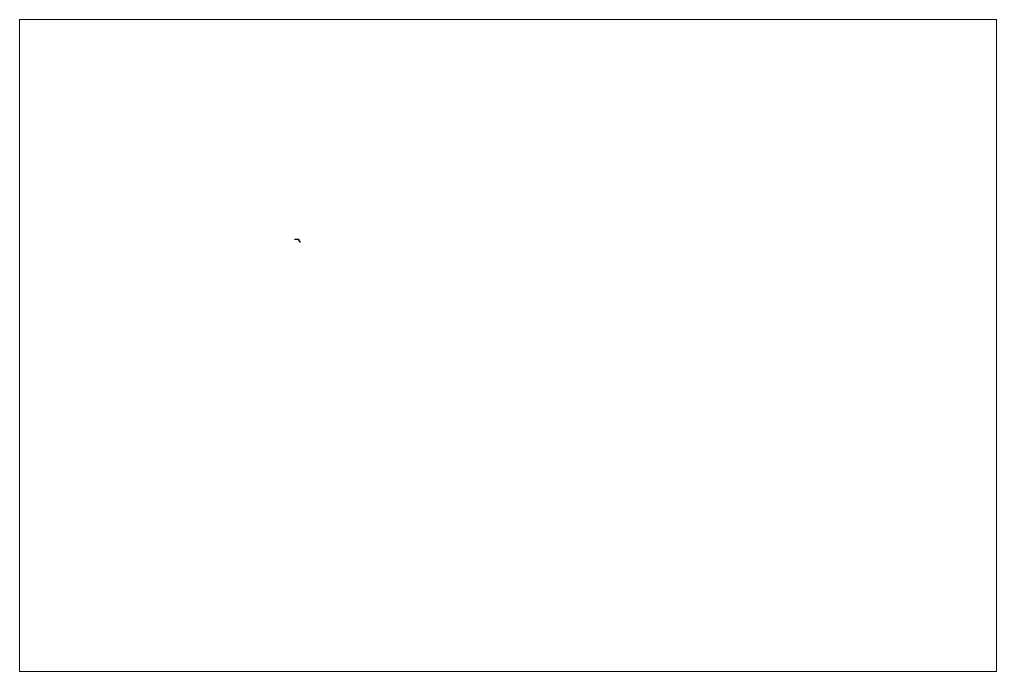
# Paper-space layout 'Layout1 (2)' of a CAD drawing. Header units: millimetres. Extents: x 11 to 253, y 13 to 174.
# The model-space entities are those that its viewports show. They can reach past a viewport. Long polylines and large blocks are cut down to what shows.
import ezdxf

# ---------------------------------------------------------------- set-up
doc = ezdxf.new("R2010")
doc.units = ezdxf.units.MM
doc.header["$LTSCALE"] = 0.5
doc.linetypes.add('CENTER', pattern=[50.8, 31.75, -6.35, 6.35, -6.35])
doc.layers.add('AM_VIEWS', color=1, linetype='Continuous', lineweight=25, plot=False)
doc.layers.add('CENTER', color=1, linetype='CENTER', lineweight=25)

msp = doc.modelspace()

# ---------------------------------------------------------------- linework, layer by layer
at = {"layer": 'CENTER'}
for p in [(0, 0), (750, -433, 150)]:
    msp.add_line(p, (500, 0), dxfattribs=at)

psp = doc.layouts.new('Layout1 (2)')

# ---------------------------------------------------------------- viewports
at = {"layer": 'AM_VIEWS'}
psp.add_viewport(center=(132.3, 93.55), size=(242.14, 161.696), view_center_point=(27271.05, -13616.17), view_height=83360.1245, dxfattribs=at)

doc.saveas('drawing.dxf')
